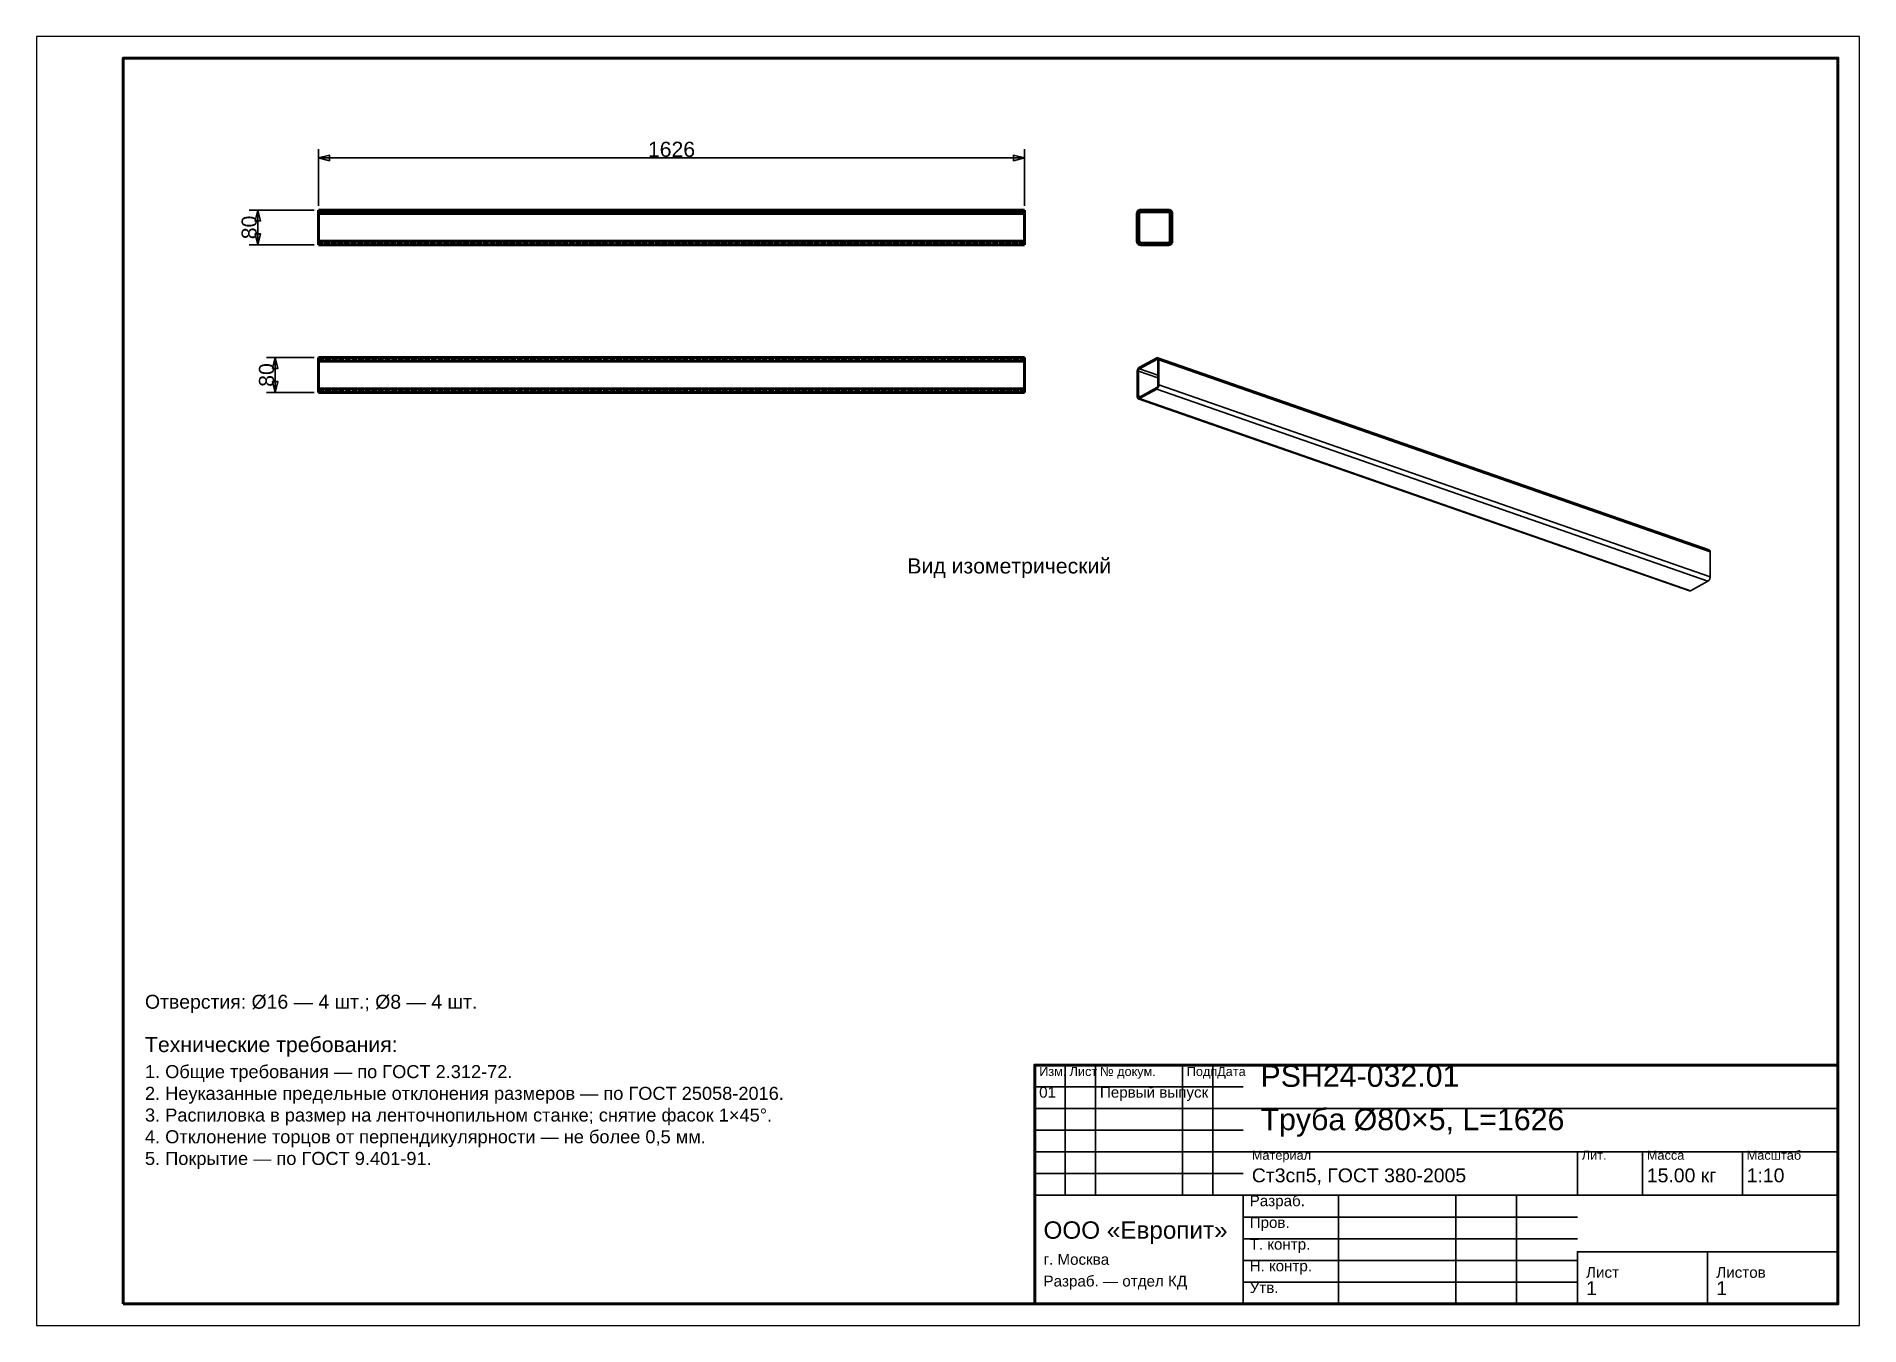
# Model space of a CAD drawing. Header units: millimetres. Extents: x 0 to 420, y 0 to 297.
import ezdxf
from ezdxf.enums import TextEntityAlignment as Align

# ---------------------------------------------------------------- set-up
doc = ezdxf.new("R2010")
doc.units = ezdxf.units.MM
doc.linetypes.add('DASHED', pattern=[1.524, 1.27, -0.254])
doc.styles.add('GOST', font='Arial')

msp = doc.modelspace()

# ---------------------------------------------------------------- linework, layer by layer
at = {"color": 7, "lineweight": 35}
for p, q in [((65, 258), (65, 271)), ((65, 269), (227.6, 269)), ((227.6, 258), (227.6, 271)), ((64, 257), (49, 257)), ((51, 249), (51, 257)), ((64, 249), (49, 249)), ((64, 223), (53, 223)), ((55, 215), (55, 223)), ((64, 215), (53, 215)), ((237, 30), (237, 60)), ((244, 30), (244, 60)), ((264, 30), (264, 60)), ((271, 30), (271, 60)), ((230, 55), (278, 55)), ((230, 50), (278, 50)), ((278, 50), (415, 50)), ((230, 45), (278, 45)), ((230, 40), (278, 40)), ((278, 40), (415, 40)), ((355, 30), (355, 40)), ((370, 30), (370, 40)), ((393, 30), (393, 40)), ((230, 35), (278, 35)), ((230, 30), (278, 30)), ((278, 30), (415, 30)), ((300, 5), (300, 30)), ((327, 5), (327, 30)), ((341, 5), (341, 30)), ((278, 25), (355, 25)), ((278, 20), (355, 20)), ((355, 17), (415, 17)), ((278, 15), (355, 15)), ((278, 10), (355, 10))]:
    msp.add_line(p, q, dxfattribs=at)
at = {"color": 1, "lineweight": 70}
for p, q in [((65, 257), (65, 256.99)), ((227.6, 257), (65, 257)), ((65, 256.99), (65, 256.98)), ((65, 256.98), (65, 256.96)), ((65, 256.96), (65, 256.92)), ((65, 256.92), (65, 256.88)), ((65, 256.88), (65, 256.83)), ((65, 256.83), (65, 256.77)), ((65, 256.77), (65, 256.7)), ((65, 256.7), (65, 256.63)), ((65, 256.63), (65, 256.55)), ((65, 256.55), (65, 256.46)), ((65, 256.46), (65, 256.38)), ((65, 256.38), (65, 256.29)), ((65, 256.29), (65, 256.2)), ((227.6, 256.99), (227.6, 257)), ((227.6, 256.98), (227.6, 256.99)), ((227.6, 256.96), (227.6, 256.98)), ((227.6, 256.92), (227.6, 256.96)), ((227.6, 256.88), (227.6, 256.92)), ((227.6, 256.83), (227.6, 256.88)), ((227.6, 256.77), (227.6, 256.83)), ((227.6, 256.7), (227.6, 256.77)), ((227.6, 256.63), (227.6, 256.7)), ((227.6, 256.55), (227.6, 256.63)), ((227.6, 256.46), (227.6, 256.55)), ((227.6, 256.38), (227.6, 256.46)), ((227.6, 256.29), (227.6, 256.38)), ((227.6, 256.2), (227.6, 256.29)), ((253.6, 256.2), (253.63, 256.41)), ((253.63, 256.41), (253.71, 256.6)), ((253.71, 256.6), (253.83, 256.77)), ((253.83, 256.77), (254, 256.89)), ((254, 256.89), (254.19, 256.97)), ((254.03, 256.35), (254, 256.2)), ((254.12, 256.48), (254.03, 256.35)), ((254.25, 256.57), (254.12, 256.48)), ((254.19, 256.97), (254.4, 257)), ((254.4, 256.6), (254.25, 256.57)), ((254.4, 257), (260.8, 257)), ((260.8, 256.6), (254.4, 256.6)), ((260.8, 257), (261.01, 256.97)), ((260.95, 256.57), (260.8, 256.6)), ((261.08, 256.48), (260.95, 256.57)), ((261.01, 256.97), (261.2, 256.89)), ((261.17, 256.35), (261.08, 256.48)), ((261.2, 256.2), (261.17, 256.35)), ((261.2, 256.89), (261.37, 256.77)), ((261.37, 256.77), (261.49, 256.6)), ((261.49, 256.6), (261.57, 256.41)), ((261.57, 256.41), (261.6, 256.2)), ((65, 256.2), (65, 249.8)), ((227.6, 256.2), (65, 256.2)), ((227.6, 249.8), (227.6, 256.2)), ((253.6, 249.8), (253.6, 256.2)), ((254, 256.2), (254, 249.8)), ((261.2, 249.8), (261.2, 256.2)), ((261.6, 256.2), (261.6, 249.8)), ((65, 249.8), (65, 249.71)), ((227.6, 249.8), (65, 249.8)), ((65, 249.71), (65, 249.62)), ((65, 249.62), (65, 249.54)), ((65, 249.54), (65, 249.45)), ((65, 249.45), (65, 249.37)), ((65, 249.37), (65, 249.3)), ((65, 249.3), (65, 249.23)), ((65, 249.23), (65, 249.17)), ((65, 249.17), (65, 249.12)), ((65, 249.12), (65, 249.08)), ((65, 249.08), (65, 249.04)), ((65, 249.04), (65, 249.02)), ((65, 249.02), (65, 249.01)), ((65, 249.01), (65, 249)), ((227.6, 249), (65, 249)), ((227.6, 249.71), (227.6, 249.8)), ((227.6, 249.62), (227.6, 249.71)), ((227.6, 249.54), (227.6, 249.62)), ((227.6, 249.45), (227.6, 249.54)), ((227.6, 249.37), (227.6, 249.45)), ((227.6, 249.3), (227.6, 249.37)), ((227.6, 249.23), (227.6, 249.3)), ((227.6, 249.17), (227.6, 249.23)), ((227.6, 249.12), (227.6, 249.17)), ((227.6, 249.08), (227.6, 249.12)), ((227.6, 249.04), (227.6, 249.08)), ((227.6, 249.02), (227.6, 249.04)), ((227.6, 249.01), (227.6, 249.02)), ((227.6, 249), (227.6, 249.01)), ((253.63, 249.59), (253.6, 249.8)), ((253.71, 249.4), (253.63, 249.59)), ((253.83, 249.23), (253.71, 249.4)), ((254, 249.11), (253.83, 249.23)), ((254, 249.8), (254.03, 249.65)), ((254.19, 249.03), (254, 249.11)), ((254.03, 249.65), (254.12, 249.52)), ((254.12, 249.52), (254.25, 249.43)), ((254.4, 249), (254.19, 249.03)), ((254.25, 249.43), (254.4, 249.4)), ((254.4, 249.4), (260.8, 249.4)), ((260.8, 249), (254.4, 249)), ((260.8, 249.4), (260.95, 249.43)), ((261.01, 249.03), (260.8, 249)), ((260.95, 249.43), (261.08, 249.52)), ((261.2, 249.11), (261.01, 249.03)), ((261.08, 249.52), (261.17, 249.65)), ((261.17, 249.65), (261.2, 249.8)), ((261.37, 249.23), (261.2, 249.11)), ((261.49, 249.4), (261.37, 249.23)), ((261.57, 249.59), (261.49, 249.4)), ((261.6, 249.8), (261.57, 249.59)), ((65, 223), (65, 222.99)), ((65, 223), (227.6, 223)), ((65, 222.99), (65, 222.98)), ((65, 222.98), (65, 222.96)), ((65, 222.96), (65, 222.92)), ((65, 222.92), (65, 222.88)), ((65, 222.88), (65, 222.83)), ((65, 222.83), (65, 222.77)), ((65, 222.77), (65, 222.7)), ((65, 222.7), (65, 222.63)), ((65, 222.63), (65, 222.55)), ((227.6, 222.99), (227.6, 223)), ((227.6, 222.98), (227.6, 222.99)), ((227.6, 222.96), (227.6, 222.98)), ((227.6, 222.92), (227.6, 222.96)), ((227.6, 222.88), (227.6, 222.92)), ((227.6, 222.83), (227.6, 222.88)), ((227.6, 222.77), (227.6, 222.83)), ((227.6, 222.7), (227.6, 222.77)), ((227.6, 222.63), (227.6, 222.7)), ((227.6, 222.55), (227.6, 222.63)), ((65, 222.55), (65, 222.46)), ((65, 222.46), (65, 222.38)), ((65, 222.38), (65, 222.29)), ((65, 222.29), (65, 222.2)), ((65, 222.2), (65, 215.8)), ((65, 222.2), (227.6, 222.2)), ((227.6, 222.46), (227.6, 222.55)), ((227.6, 222.38), (227.6, 222.46)), ((227.6, 222.29), (227.6, 222.38)), ((227.6, 222.2), (227.6, 222.29)), ((227.6, 215.8), (227.6, 222.2)), ((65, 215.8), (65, 215.71)), ((65, 215.8), (227.6, 215.8)), ((65, 215.71), (65, 215.62)), ((65, 215.62), (65, 215.54)), ((65, 215.54), (65, 215.45)), ((65, 215.45), (65, 215.37)), ((65, 215.37), (65, 215.3)), ((65, 215.3), (65, 215.23)), ((65, 215.23), (65, 215.17)), ((65, 215.17), (65, 215.12)), ((65, 215.12), (65, 215.08)), ((65, 215.08), (65, 215.04)), ((65, 215.04), (65, 215.02)), ((65, 215.02), (65, 215.01)), ((65, 215.01), (65, 215)), ((65, 215), (227.6, 215)), ((227.6, 215.71), (227.6, 215.8)), ((227.6, 215.62), (227.6, 215.71)), ((227.6, 215.54), (227.6, 215.62)), ((227.6, 215.45), (227.6, 215.54)), ((227.6, 215.37), (227.6, 215.45)), ((227.6, 215.3), (227.6, 215.37)), ((227.6, 215.23), (227.6, 215.3)), ((227.6, 215.17), (227.6, 215.23)), ((227.6, 215.12), (227.6, 215.17)), ((227.6, 215.08), (227.6, 215.12)), ((227.6, 215.04), (227.6, 215.08)), ((227.6, 215.02), (227.6, 215.04)), ((227.6, 215.01), (227.6, 215.02)), ((227.6, 215), (227.6, 215.01))]:
    msp.add_line(p, q, dxfattribs=at)
at = {"color": 5, "linetype": 'DASHED', "lineweight": 35}
for p, q in [((227.6, 257), (65, 257)), ((65, 256.99), (65, 257)), ((65, 256.98), (65, 256.99)), ((65, 256.96), (65, 256.98)), ((65, 256.92), (65, 256.96)), ((65, 256.88), (65, 256.92)), ((65, 256.83), (65, 256.88)), ((65, 256.77), (65, 256.83)), ((65, 256.7), (65, 256.77)), ((65, 256.63), (65, 256.7)), ((65, 256.55), (65, 256.63)), ((65, 256.6), (227.6, 256.6)), ((227.6, 256.6), (65, 256.6)), ((65, 256.59), (65, 256.6)), ((65, 256.6), (65, 256.6)), ((65, 256.6), (65, 256.6)), ((65, 256.6), (65, 256.59)), ((65, 256.58), (65, 256.59)), ((65, 256.59), (65, 256.58)), ((65, 256.56), (65, 256.58)), ((65, 256.58), (65, 256.56)), ((65, 256.54), (65, 256.56)), ((65, 256.56), (65, 256.54)), ((65, 256.46), (65, 256.55)), ((65, 256.51), (65, 256.54)), ((65, 256.54), (65, 256.51)), ((65, 256.48), (65, 256.51)), ((65, 256.51), (65, 256.48)), ((65, 256.45), (65, 256.48)), ((65, 256.48), (65, 256.45)), ((65, 256.38), (65, 256.46)), ((65, 256.41), (65, 256.45)), ((65, 256.45), (65, 256.41)), ((65, 256.37), (65, 256.41)), ((65, 256.41), (65, 256.37)), ((65, 256.29), (65, 256.38)), ((65, 256.33), (65, 256.37)), ((65, 256.37), (65, 256.33)), ((65, 256.29), (65, 256.33)), ((65, 256.33), (65, 256.29)), ((65, 256.24), (65, 256.29)), ((65, 256.29), (65, 256.24)), ((65, 256.2), (65, 256.29)), ((65, 256.2), (65, 256.24)), ((65, 256.24), (65, 256.2)), ((227.6, 257), (227.6, 256.99)), ((227.6, 256.99), (227.6, 256.98)), ((227.6, 256.98), (227.6, 256.96)), ((227.6, 256.96), (227.6, 256.92)), ((227.6, 256.92), (227.6, 256.88)), ((227.6, 256.88), (227.6, 256.83)), ((227.6, 256.83), (227.6, 256.77)), ((227.6, 256.77), (227.6, 256.7)), ((227.6, 256.7), (227.6, 256.63)), ((227.6, 256.63), (227.6, 256.55)), ((227.6, 256.59), (227.6, 256.6)), ((227.6, 256.6), (227.6, 256.6)), ((227.6, 256.6), (227.6, 256.6)), ((227.6, 256.6), (227.6, 256.59)), ((227.6, 256.58), (227.6, 256.59)), ((227.6, 256.59), (227.6, 256.58)), ((227.6, 256.56), (227.6, 256.58)), ((227.6, 256.58), (227.6, 256.56)), ((227.6, 256.54), (227.6, 256.56)), ((227.6, 256.56), (227.6, 256.54)), ((227.6, 256.55), (227.6, 256.46)), ((227.6, 256.51), (227.6, 256.54)), ((227.6, 256.54), (227.6, 256.51)), ((227.6, 256.48), (227.6, 256.51)), ((227.6, 256.51), (227.6, 256.48)), ((227.6, 256.45), (227.6, 256.48)), ((227.6, 256.48), (227.6, 256.45)), ((227.6, 256.46), (227.6, 256.38)), ((227.6, 256.41), (227.6, 256.45)), ((227.6, 256.45), (227.6, 256.41)), ((227.6, 256.37), (227.6, 256.41)), ((227.6, 256.41), (227.6, 256.37)), ((227.6, 256.38), (227.6, 256.29)), ((227.6, 256.33), (227.6, 256.37)), ((227.6, 256.37), (227.6, 256.33)), ((227.6, 256.29), (227.6, 256.33)), ((227.6, 256.33), (227.6, 256.29)), ((227.6, 256.29), (227.6, 256.2)), ((227.6, 256.24), (227.6, 256.29)), ((227.6, 256.29), (227.6, 256.24)), ((227.6, 256.2), (227.6, 256.24)), ((227.6, 256.24), (227.6, 256.2)), ((253.63, 256.41), (253.6, 256.2)), ((253.71, 256.6), (253.63, 256.41)), ((253.83, 256.77), (253.71, 256.6)), ((254, 256.89), (253.83, 256.77)), ((254.19, 256.97), (254, 256.89)), ((254, 256.2), (254.03, 256.35)), ((254.03, 256.35), (254.12, 256.48)), ((254.12, 256.48), (254.25, 256.57)), ((254.4, 257), (254.19, 256.97)), ((254.25, 256.57), (254.4, 256.6)), ((260.8, 257), (254.4, 257)), ((254.4, 256.6), (260.8, 256.6)), ((261.01, 256.97), (260.8, 257)), ((260.8, 256.6), (260.95, 256.57)), ((260.95, 256.57), (261.08, 256.48)), ((261.2, 256.89), (261.01, 256.97)), ((261.08, 256.48), (261.17, 256.35)), ((261.17, 256.35), (261.2, 256.2)), ((261.37, 256.77), (261.2, 256.89)), ((261.49, 256.6), (261.37, 256.77)), ((261.57, 256.41), (261.49, 256.6)), ((261.6, 256.2), (261.57, 256.41)), ((65, 249.8), (65, 256.2)), ((65, 256.2), (65, 249.8)), ((65, 249.8), (65, 256.2)), ((227.6, 256.2), (227.6, 249.8)), ((227.6, 256.2), (227.6, 249.8)), ((227.6, 249.8), (227.6, 256.2)), ((253.6, 256.2), (253.6, 249.8)), ((254, 249.8), (254, 256.2)), ((261.2, 256.2), (261.2, 249.8)), ((261.6, 249.8), (261.6, 256.2)), ((65, 249.76), (65, 249.8)), ((65, 249.8), (65, 249.76)), ((65, 249.71), (65, 249.8)), ((65, 249.71), (65, 249.76)), ((65, 249.76), (65, 249.71)), ((65, 249.67), (65, 249.71)), ((65, 249.71), (65, 249.67)), ((65, 249.62), (65, 249.71)), ((65, 249.63), (65, 249.67)), ((65, 249.67), (65, 249.63)), ((65, 249.59), (65, 249.63)), ((65, 249.63), (65, 249.59)), ((65, 249.54), (65, 249.62)), ((65, 249.55), (65, 249.59)), ((65, 249.59), (65, 249.55)), ((65, 249.52), (65, 249.55)), ((65, 249.55), (65, 249.52)), ((65, 249.45), (65, 249.54)), ((65, 249.49), (65, 249.52)), ((65, 249.52), (65, 249.49)), ((65, 249.46), (65, 249.49)), ((65, 249.49), (65, 249.46)), ((65, 249.44), (65, 249.46)), ((65, 249.46), (65, 249.44)), ((65, 249.37), (65, 249.45)), ((65, 249.42), (65, 249.44)), ((65, 249.44), (65, 249.42)), ((65, 249.41), (65, 249.42)), ((65, 249.42), (65, 249.41)), ((65, 249.4), (65, 249.41)), ((65, 249.41), (65, 249.4)), ((227.6, 249.4), (65, 249.4)), ((65, 249.4), (65, 249.4)), ((227.6, 249.4), (65, 249.4)), ((65, 249.4), (65, 249.4)), ((65, 249.3), (65, 249.37)), ((65, 249.23), (65, 249.3)), ((65, 249.17), (65, 249.23)), ((65, 249.12), (65, 249.17)), ((65, 249.08), (65, 249.12)), ((65, 249.04), (65, 249.08)), ((65, 249.02), (65, 249.04)), ((65, 249.01), (65, 249.02)), ((65, 249), (65, 249.01)), ((227.6, 249), (65, 249)), ((227.6, 249.8), (227.6, 249.71)), ((227.6, 249.8), (227.6, 249.76)), ((227.6, 249.76), (227.6, 249.8)), ((227.6, 249.76), (227.6, 249.71)), ((227.6, 249.71), (227.6, 249.76)), ((227.6, 249.71), (227.6, 249.62)), ((227.6, 249.71), (227.6, 249.67)), ((227.6, 249.67), (227.6, 249.71)), ((227.6, 249.67), (227.6, 249.63)), ((227.6, 249.63), (227.6, 249.67)), ((227.6, 249.63), (227.6, 249.59)), ((227.6, 249.59), (227.6, 249.63)), ((227.6, 249.62), (227.6, 249.54)), ((227.6, 249.59), (227.6, 249.55)), ((227.6, 249.55), (227.6, 249.59)), ((227.6, 249.55), (227.6, 249.52)), ((227.6, 249.52), (227.6, 249.55)), ((227.6, 249.54), (227.6, 249.45)), ((227.6, 249.52), (227.6, 249.49)), ((227.6, 249.49), (227.6, 249.52)), ((227.6, 249.49), (227.6, 249.46)), ((227.6, 249.46), (227.6, 249.49)), ((227.6, 249.46), (227.6, 249.44)), ((227.6, 249.44), (227.6, 249.46)), ((227.6, 249.45), (227.6, 249.37)), ((227.6, 249.44), (227.6, 249.42)), ((227.6, 249.42), (227.6, 249.44)), ((227.6, 249.42), (227.6, 249.41)), ((227.6, 249.41), (227.6, 249.42)), ((227.6, 249.41), (227.6, 249.4)), ((227.6, 249.4), (227.6, 249.41)), ((227.6, 249.4), (227.6, 249.4)), ((227.6, 249.4), (227.6, 249.4)), ((227.6, 249.37), (227.6, 249.3)), ((227.6, 249.3), (227.6, 249.23)), ((227.6, 249.23), (227.6, 249.17)), ((227.6, 249.17), (227.6, 249.12)), ((227.6, 249.12), (227.6, 249.08)), ((227.6, 249.08), (227.6, 249.04)), ((227.6, 249.04), (227.6, 249.02)), ((227.6, 249.02), (227.6, 249.01)), ((227.6, 249.01), (227.6, 249)), ((253.6, 249.8), (253.63, 249.59)), ((253.63, 249.59), (253.71, 249.4)), ((253.71, 249.4), (253.83, 249.23)), ((253.83, 249.23), (254, 249.11)), ((254.03, 249.65), (254, 249.8)), ((254, 249.11), (254.19, 249.03)), ((254.12, 249.52), (254.03, 249.65)), ((254.25, 249.43), (254.12, 249.52)), ((254.19, 249.03), (254.4, 249)), ((254.4, 249.4), (254.25, 249.43)), ((260.8, 249.4), (254.4, 249.4)), ((254.4, 249), (260.8, 249)), ((260.95, 249.43), (260.8, 249.4)), ((260.8, 249), (261.01, 249.03)), ((261.08, 249.52), (260.95, 249.43)), ((261.01, 249.03), (261.2, 249.11)), ((261.17, 249.65), (261.08, 249.52)), ((261.2, 249.8), (261.17, 249.65)), ((261.2, 249.11), (261.37, 249.23)), ((261.37, 249.23), (261.49, 249.4)), ((261.49, 249.4), (261.57, 249.59)), ((261.57, 249.59), (261.6, 249.8)), ((65, 222.99), (65, 223)), ((65, 223), (227.6, 223)), ((65, 222.98), (65, 222.99)), ((65, 222.96), (65, 222.98)), ((65, 222.92), (65, 222.96)), ((65, 222.88), (65, 222.92)), ((65, 222.83), (65, 222.88)), ((65, 222.77), (65, 222.83)), ((65, 222.7), (65, 222.77)), ((65, 222.63), (65, 222.7)), ((65, 222.55), (65, 222.63)), ((227.6, 223), (227.6, 222.99)), ((227.6, 222.99), (227.6, 222.98)), ((227.6, 222.98), (227.6, 222.96)), ((227.6, 222.96), (227.6, 222.92)), ((227.6, 222.92), (227.6, 222.88)), ((227.6, 222.88), (227.6, 222.83)), ((227.6, 222.83), (227.6, 222.77)), ((227.6, 222.77), (227.6, 222.7)), ((227.6, 222.7), (227.6, 222.63)), ((227.6, 222.63), (227.6, 222.55)), ((65, 222.59), (65, 222.6)), ((65, 222.6), (65, 222.6)), ((65, 222.6), (65, 222.6)), ((65, 222.6), (65, 222.59)), ((65, 222.6), (227.6, 222.6)), ((65, 222.6), (227.6, 222.6)), ((65, 222.58), (65, 222.59)), ((65, 222.59), (65, 222.58)), ((65, 222.56), (65, 222.58)), ((65, 222.58), (65, 222.56)), ((65, 222.54), (65, 222.56)), ((65, 222.56), (65, 222.54)), ((65, 222.46), (65, 222.55)), ((65, 222.51), (65, 222.54)), ((65, 222.54), (65, 222.51)), ((65, 222.48), (65, 222.51)), ((65, 222.51), (65, 222.48)), ((65, 222.45), (65, 222.48)), ((65, 222.48), (65, 222.45)), ((65, 222.38), (65, 222.46)), ((65, 222.41), (65, 222.45)), ((65, 222.45), (65, 222.41)), ((65, 222.37), (65, 222.41)), ((65, 222.41), (65, 222.37)), ((65, 222.29), (65, 222.38)), ((65, 222.33), (65, 222.37)), ((65, 222.37), (65, 222.33)), ((65, 222.29), (65, 222.33)), ((65, 222.33), (65, 222.29)), ((65, 222.2), (65, 222.29)), ((65, 222.24), (65, 222.29)), ((65, 222.29), (65, 222.24)), ((65, 222.2), (65, 222.24)), ((65, 222.24), (65, 222.2)), ((65, 215.8), (65, 222.2)), ((65, 215.8), (65, 222.2)), ((65, 222.2), (65, 215.8)), ((227.6, 222.6), (227.6, 222.6)), ((227.6, 222.6), (227.6, 222.59)), ((227.6, 222.59), (227.6, 222.6)), ((227.6, 222.6), (227.6, 222.6)), ((227.6, 222.59), (227.6, 222.58)), ((227.6, 222.58), (227.6, 222.59)), ((227.6, 222.58), (227.6, 222.56)), ((227.6, 222.56), (227.6, 222.58)), ((227.6, 222.56), (227.6, 222.54)), ((227.6, 222.54), (227.6, 222.56)), ((227.6, 222.55), (227.6, 222.46)), ((227.6, 222.54), (227.6, 222.51)), ((227.6, 222.51), (227.6, 222.54)), ((227.6, 222.51), (227.6, 222.48)), ((227.6, 222.48), (227.6, 222.51)), ((227.6, 222.48), (227.6, 222.45)), ((227.6, 222.45), (227.6, 222.48)), ((227.6, 222.46), (227.6, 222.38)), ((227.6, 222.45), (227.6, 222.41)), ((227.6, 222.41), (227.6, 222.45)), ((227.6, 222.41), (227.6, 222.37)), ((227.6, 222.37), (227.6, 222.41)), ((227.6, 222.38), (227.6, 222.29)), ((227.6, 222.37), (227.6, 222.33)), ((227.6, 222.33), (227.6, 222.37)), ((227.6, 222.33), (227.6, 222.29)), ((227.6, 222.29), (227.6, 222.33)), ((227.6, 222.29), (227.6, 222.24)), ((227.6, 222.24), (227.6, 222.29)), ((227.6, 222.29), (227.6, 222.2)), ((227.6, 222.24), (227.6, 222.2)), ((227.6, 222.2), (227.6, 222.24)), ((227.6, 222.2), (227.6, 215.8)), ((227.6, 215.8), (227.6, 222.2)), ((227.6, 222.2), (227.6, 215.8)), ((65, 215.71), (65, 215.8)), ((65, 215.76), (65, 215.8)), ((65, 215.8), (65, 215.76)), ((65, 215.71), (65, 215.76)), ((65, 215.76), (65, 215.71)), ((65, 215.62), (65, 215.71)), ((65, 215.67), (65, 215.71)), ((65, 215.71), (65, 215.67)), ((65, 215.63), (65, 215.67)), ((65, 215.67), (65, 215.63)), ((65, 215.59), (65, 215.63)), ((65, 215.63), (65, 215.59)), ((65, 215.54), (65, 215.62)), ((65, 215.55), (65, 215.59)), ((65, 215.59), (65, 215.55)), ((65, 215.52), (65, 215.55)), ((65, 215.55), (65, 215.52)), ((65, 215.45), (65, 215.54)), ((65, 215.49), (65, 215.52)), ((65, 215.52), (65, 215.49)), ((65, 215.46), (65, 215.49)), ((65, 215.49), (65, 215.46)), ((65, 215.44), (65, 215.46)), ((65, 215.46), (65, 215.44)), ((65, 215.37), (65, 215.45)), ((65, 215.42), (65, 215.44)), ((65, 215.44), (65, 215.42)), ((65, 215.41), (65, 215.42)), ((65, 215.42), (65, 215.41)), ((65, 215.4), (65, 215.41)), ((65, 215.41), (65, 215.4)), ((65, 215.4), (65, 215.4)), ((65, 215.4), (65, 215.4)), ((65, 215.4), (227.6, 215.4)), ((65, 215.4), (227.6, 215.4)), ((65, 215.3), (65, 215.37)), ((65, 215.23), (65, 215.3)), ((65, 215.17), (65, 215.23)), ((65, 215.12), (65, 215.17)), ((65, 215.08), (65, 215.12)), ((65, 215.04), (65, 215.08)), ((65, 215.02), (65, 215.04)), ((65, 215.01), (65, 215.02)), ((65, 215), (65, 215.01)), ((227.6, 215), (65, 215)), ((227.6, 215.76), (227.6, 215.8)), ((227.6, 215.8), (227.6, 215.76)), ((227.6, 215.8), (227.6, 215.71)), ((227.6, 215.71), (227.6, 215.76)), ((227.6, 215.76), (227.6, 215.71)), ((227.6, 215.67), (227.6, 215.71)), ((227.6, 215.71), (227.6, 215.67)), ((227.6, 215.71), (227.6, 215.62)), ((227.6, 215.63), (227.6, 215.67)), ((227.6, 215.67), (227.6, 215.63)), ((227.6, 215.59), (227.6, 215.63)), ((227.6, 215.63), (227.6, 215.59)), ((227.6, 215.62), (227.6, 215.54)), ((227.6, 215.55), (227.6, 215.59)), ((227.6, 215.59), (227.6, 215.55)), ((227.6, 215.52), (227.6, 215.55)), ((227.6, 215.55), (227.6, 215.52)), ((227.6, 215.54), (227.6, 215.45)), ((227.6, 215.49), (227.6, 215.52)), ((227.6, 215.52), (227.6, 215.49)), ((227.6, 215.46), (227.6, 215.49)), ((227.6, 215.49), (227.6, 215.46)), ((227.6, 215.44), (227.6, 215.46)), ((227.6, 215.46), (227.6, 215.44)), ((227.6, 215.45), (227.6, 215.37)), ((227.6, 215.42), (227.6, 215.44)), ((227.6, 215.44), (227.6, 215.42)), ((227.6, 215.41), (227.6, 215.42)), ((227.6, 215.42), (227.6, 215.41)), ((227.6, 215.4), (227.6, 215.41)), ((227.6, 215.41), (227.6, 215.4)), ((227.6, 215.4), (227.6, 215.4)), ((227.6, 215.4), (227.6, 215.4)), ((227.6, 215.37), (227.6, 215.3)), ((227.6, 215.3), (227.6, 215.23)), ((227.6, 215.23), (227.6, 215.17)), ((227.6, 215.17), (227.6, 215.12)), ((227.6, 215.12), (227.6, 215.08)), ((227.6, 215.08), (227.6, 215.04)), ((227.6, 215.04), (227.6, 215.02)), ((227.6, 215.02), (227.6, 215.01)), ((227.6, 215.01), (227.6, 215))]:
    msp.add_line(p, q, dxfattribs=at)
at = {"color": 1, "lineweight": 35}
for p, q in [((254.1, 220.78), (258.1, 222.95)), ((258.1, 222.95), (258.23, 223)), ((258.17, 222.62), (258.1, 222.59)), ((258.23, 222.61), (258.17, 222.62)), ((258.23, 223), (258.36, 222.99)), ((258.28, 222.58), (258.23, 222.61)), ((258.36, 222.99), (258.46, 222.93)), ((258.36, 222.99), (385.33, 178.73)), ((258.46, 222.93), (258.53, 222.82)), ((258.53, 222.82), (258.58, 222.68)), ((258.58, 222.68), (258.6, 222.51)), ((253.6, 219.78), (253.61, 219.93)), ((253.6, 214.02), (253.6, 219.78)), ((253.61, 219.93), (253.64, 220.08)), ((253.64, 220.08), (253.68, 220.23)), ((253.68, 220.23), (253.75, 220.37)), ((253.75, 220.37), (253.82, 220.5)), ((253.82, 220.5), (253.91, 220.62)), ((253.87, 220.07), (253.85, 219.92)), ((253.85, 219.92), (253.85, 214.16)), ((253.85, 219.92), (258.35, 218.35)), ((253.92, 220.21), (253.87, 220.07)), ((253.91, 220.62), (254, 220.71)), ((254, 220.34), (253.92, 220.21)), ((254, 220.71), (254.1, 220.78)), ((254.1, 220.42), (254, 220.34)), ((258.1, 222.59), (254.1, 220.42)), ((254.1, 220.42), (258.35, 218.93)), ((258.32, 222.51), (258.1, 222.59)), ((258.32, 222.53), (258.28, 222.58)), ((258.34, 222.46), (258.32, 222.53)), ((258.35, 222.37), (258.34, 222.46)), ((258.35, 216.61), (258.35, 222.37)), ((258.6, 222.51), (258.6, 216.74)), ((258.6, 222.51), (385.57, 178.24)), ((254.1, 213.93), (258.1, 216.11)), ((258.1, 215.75), (254.1, 213.57)), ((258.1, 216.11), (258.19, 216.19)), ((258.2, 215.82), (258.1, 215.75)), ((258.1, 215.75), (385.07, 171.49)), ((258.19, 216.19), (258.27, 216.31)), ((258.29, 215.91), (258.2, 215.82)), ((258.27, 216.31), (258.33, 216.46)), ((258.38, 216.03), (258.29, 215.91)), ((258.33, 216.46), (258.35, 216.61)), ((258.45, 216.16), (258.38, 216.03)), ((258.51, 216.3), (258.45, 216.16)), ((258.56, 216.45), (258.51, 216.3)), ((258.59, 216.6), (258.56, 216.45)), ((258.6, 216.74), (258.59, 216.6)), ((385.57, 172.48), (258.6, 216.74)), ((253.62, 213.85), (253.6, 214.02)), ((253.66, 213.71), (253.62, 213.85)), ((253.74, 213.6), (253.66, 213.71)), ((253.84, 213.54), (253.74, 213.6)), ((253.96, 213.53), (253.84, 213.54)), ((253.84, 213.54), (380.81, 169.28)), ((253.85, 214.16), (253.86, 214.07)), ((253.85, 214.16), (254.25, 214.02)), ((253.86, 214.07), (253.88, 214)), ((253.88, 214), (253.92, 213.95)), ((253.92, 213.95), (253.97, 213.92)), ((254.1, 213.57), (253.96, 213.53)), ((253.97, 213.92), (254.03, 213.91)), ((254.03, 213.91), (254.1, 213.93)), ((254.1, 213.57), (381.07, 169.31)), ((385.43, 178.66), (385.33, 178.73)), ((385.5, 178.56), (385.43, 178.66)), ((385.55, 178.42), (385.5, 178.56)), ((385.57, 178.24), (385.55, 178.42)), ((385.57, 172.48), (385.57, 178.24)), ((385.53, 172.19), (385.56, 172.34)), ((385.56, 172.34), (385.57, 172.48)), ((380.81, 169.28), (380.93, 169.27)), ((380.93, 169.27), (381.07, 169.31)), ((381.07, 169.31), (385.07, 171.49)), ((385.07, 171.49), (385.16, 171.56)), ((385.16, 171.56), (385.26, 171.65)), ((385.26, 171.65), (385.34, 171.76)), ((385.34, 171.76), (385.42, 171.89)), ((385.42, 171.89), (385.48, 172.04)), ((385.48, 172.04), (385.53, 172.19))]:
    msp.add_line(p, q, dxfattribs=at)
at = {"color": 7, "lineweight": 25}
msp.add_lwpolyline([(0, 0), (420, 0), (420, 297), (0, 297)], close=True, dxfattribs=at)
at = {"color": 7, "lineweight": 70}
for points in [[(20, 5), (415, 5), (415, 292), (20, 292)], [(230, 5), (415, 5), (415, 60), (230, 60)]]:
    msp.add_lwpolyline(points, close=True, dxfattribs=at)
at = {"color": 7, "lineweight": 35}
for points in [[(65, 269), (67.5, 268.38), (67.5, 269.62)], [(227.6, 269), (225.1, 269.62), (225.1, 268.38)], [(51, 257), (50.38, 254.5), (51.62, 254.5)], [(51, 249), (51.62, 251.5), (50.38, 251.5)], [(55, 223), (54.38, 220.5), (55.62, 220.5)], [(55, 215), (55.62, 217.5), (54.38, 217.5)], [(230, 5), (278, 5), (278, 30), (230, 30)], [(355, 5), (385, 5), (385, 17), (355, 17)], [(385, 5), (415, 5), (415, 17), (385, 17)]]:
    msp.add_lwpolyline(points, close=True, dxfattribs=at)

# ---------------------------------------------------------------- texts
at = {"color": 7, "style": 'GOST'}
msp.add_text('1626', height=3.5, dxfattribs=at).set_placement((146.3, 271), align=Align.MIDDLE)
for p in [(49, 253), (53, 219)]:
    msp.add_text('80', height=3.5, rotation=90, dxfattribs=at).set_placement(p, align=Align.MIDDLE)
at = {"color": 3, "style": 'GOST'}
msp.add_text('Вид изометрический', height=3.5, dxfattribs=at).set_placement((247.6, 173.27), align=Align.RIGHT)
at = {"color": 6, "style": 'GOST'}
msp.add_text('Отверстия: Ø16 — 4 шт.; Ø8 — 4 шт.', height=3.2, dxfattribs=at).set_placement((25, 73))
at = {"color": 3, "style": 'GOST'}
for s, height, p in [('Технические требования:', 3.5, (25, 63)), ('1. Общие требования — по ГОСТ 2.312-72.', 3, (25, 57)), ('Изм.', 2.1, (231, 57.5)), ('Лист', 2.1, (238, 57.5)), ('№ докум.', 2.1, (245, 57.5)), ('Подп.', 2.1, (265, 57.5)), ('Дата', 2.1, (272, 57.5)), ('PSH24-032.01', 5, (282, 55)), ('2. Неуказанные предельные отклонения размеров — по ГОСТ 25058-2016.', 3, (25, 52)), ('01', 2.5, (231, 52.5)), ('Первый выпуск', 2.5, (245, 52.5)), ('3. Распиловка в размер на ленточнопильном станке; снятие фасок 1×45°.', 3, (25, 47)), ('Труба Ø80×5, L=1626', 5, (282, 45)), ('4. Отклонение торцов от перпендикулярности — не более 0,5 мм.', 3, (25, 42)), ('5. Покрытие — по ГОСТ 9.401-91.', 3, (25, 37)), ('Материал', 2.1, (280, 38.2)), ('Лит.', 2.1, (356, 38.2)), ('Масса', 2.1, (371, 38.2)), ('Масштаб', 2.1, (394, 38.2)), ('Ст3сп5, ГОСТ 380-2005', 3.2, (280, 33)), ('15.00 кг', 3.2, (371, 33)), ('1:10', 3.2, (394, 33)), ('Разраб.', 2.5, (279.5, 27.5)), ('ООО «Европит»', 4, (232, 20)), ('Пров.', 2.5, (279.5, 22.5)), ('Т. контр.', 2.5, (279.5, 17.5)), ('г. Москва', 2.5, (232, 14)), ('Н. контр.', 2.5, (279.5, 12.5)), ('Лист', 2.5, (357, 11)), ('Листов', 2.5, (387, 11)), ('Разраб. — отдел КД', 2.5, (232, 9)), ('Утв.', 2.5, (279.5, 7.5)), ('1', 3.2, (357, 7)), ('1', 3.2, (387, 7))]:
    msp.add_text(s, height=height, dxfattribs=at).set_placement(p)

doc.saveas('drawing.dxf')
